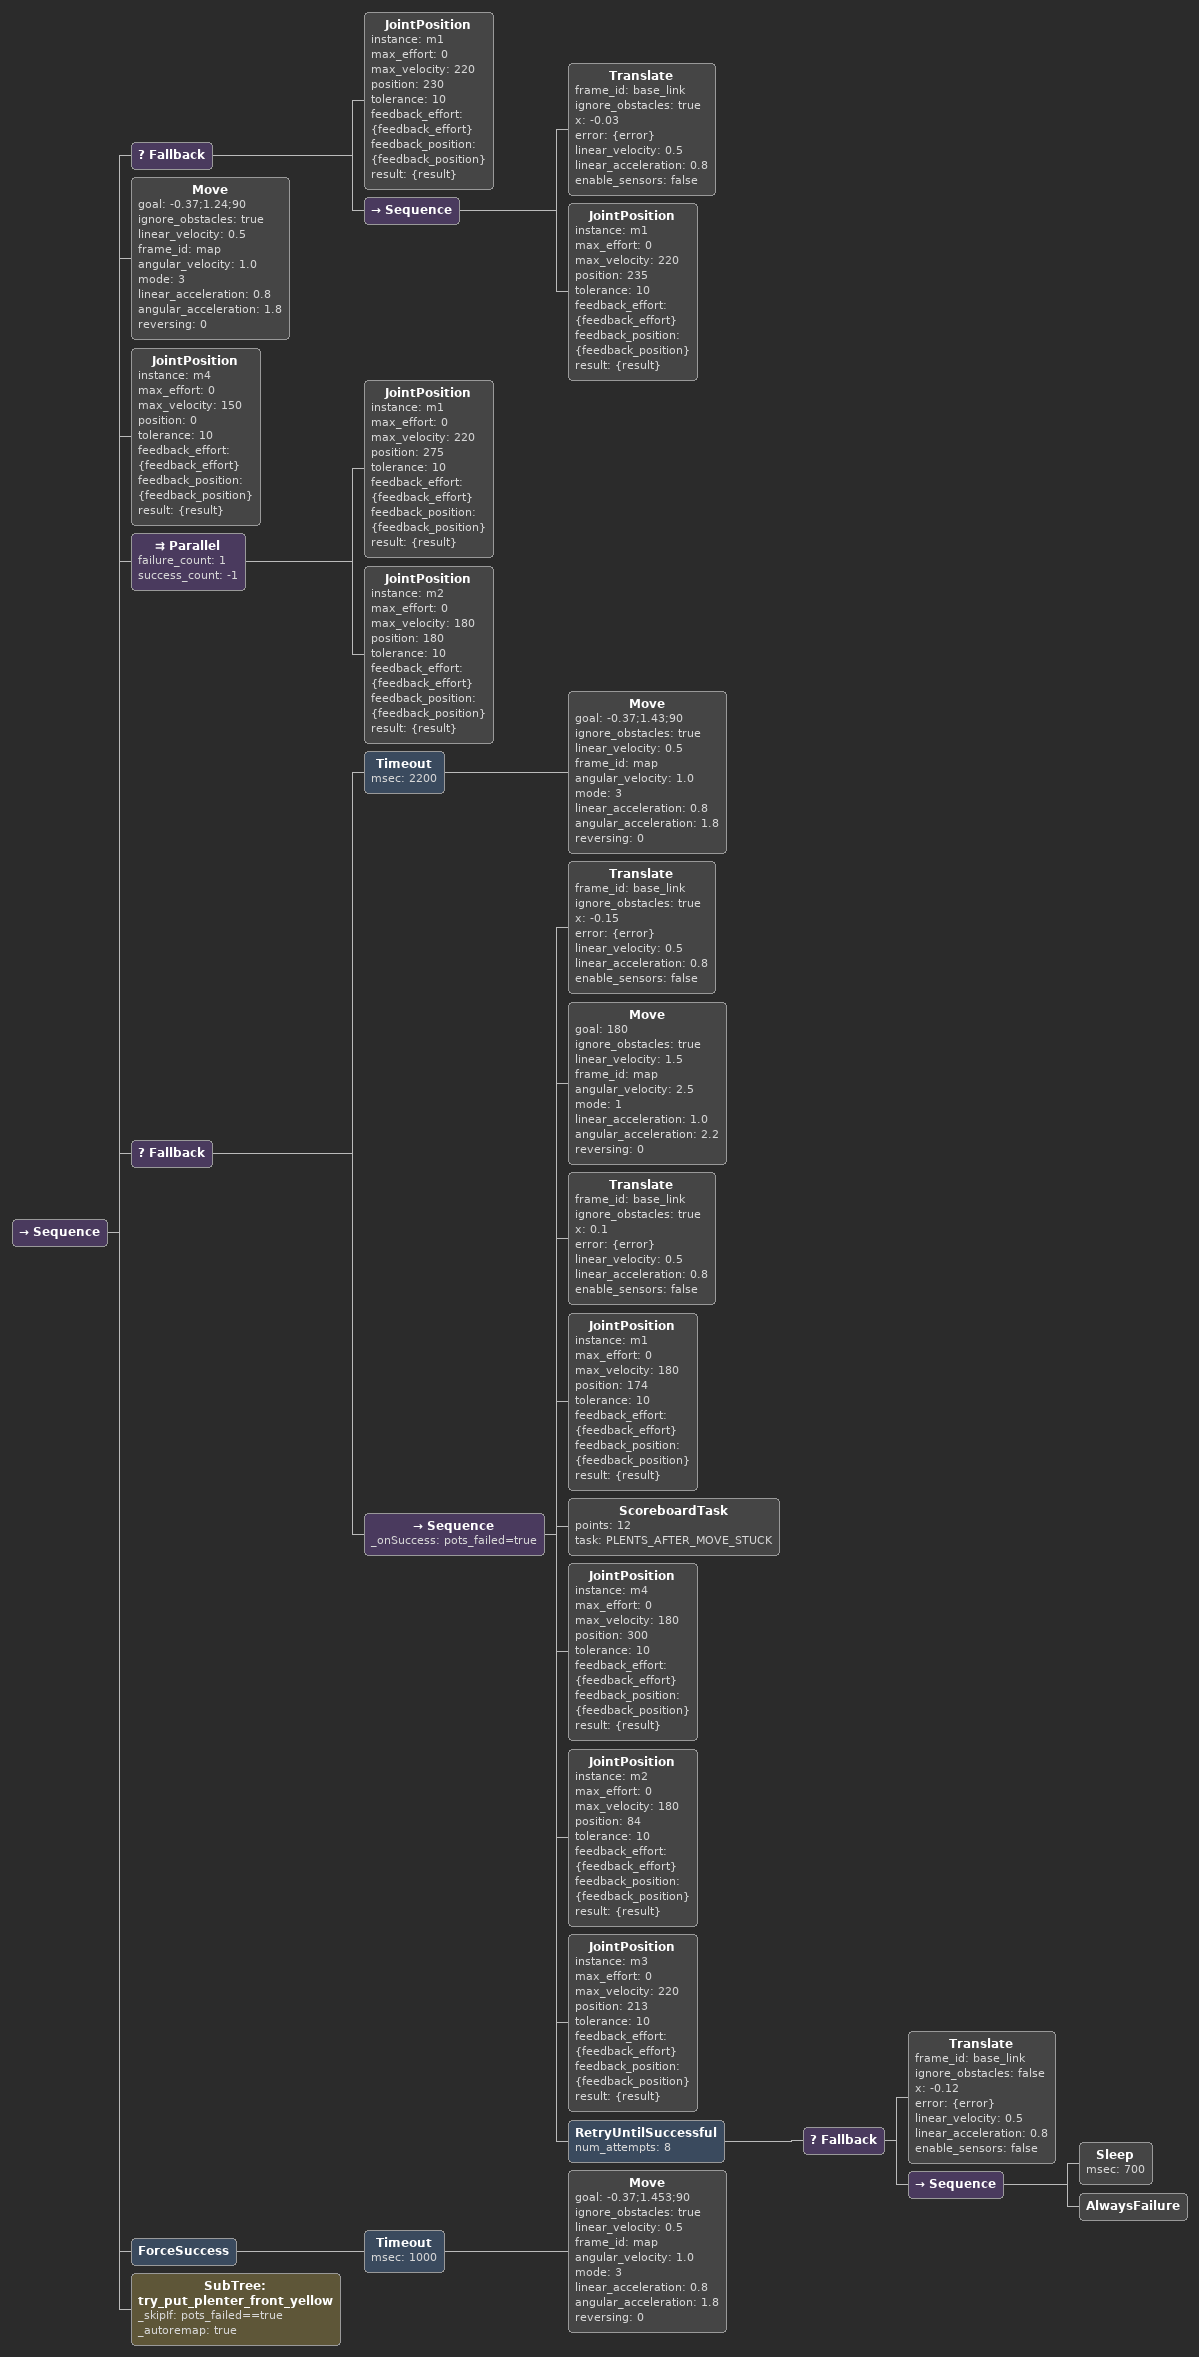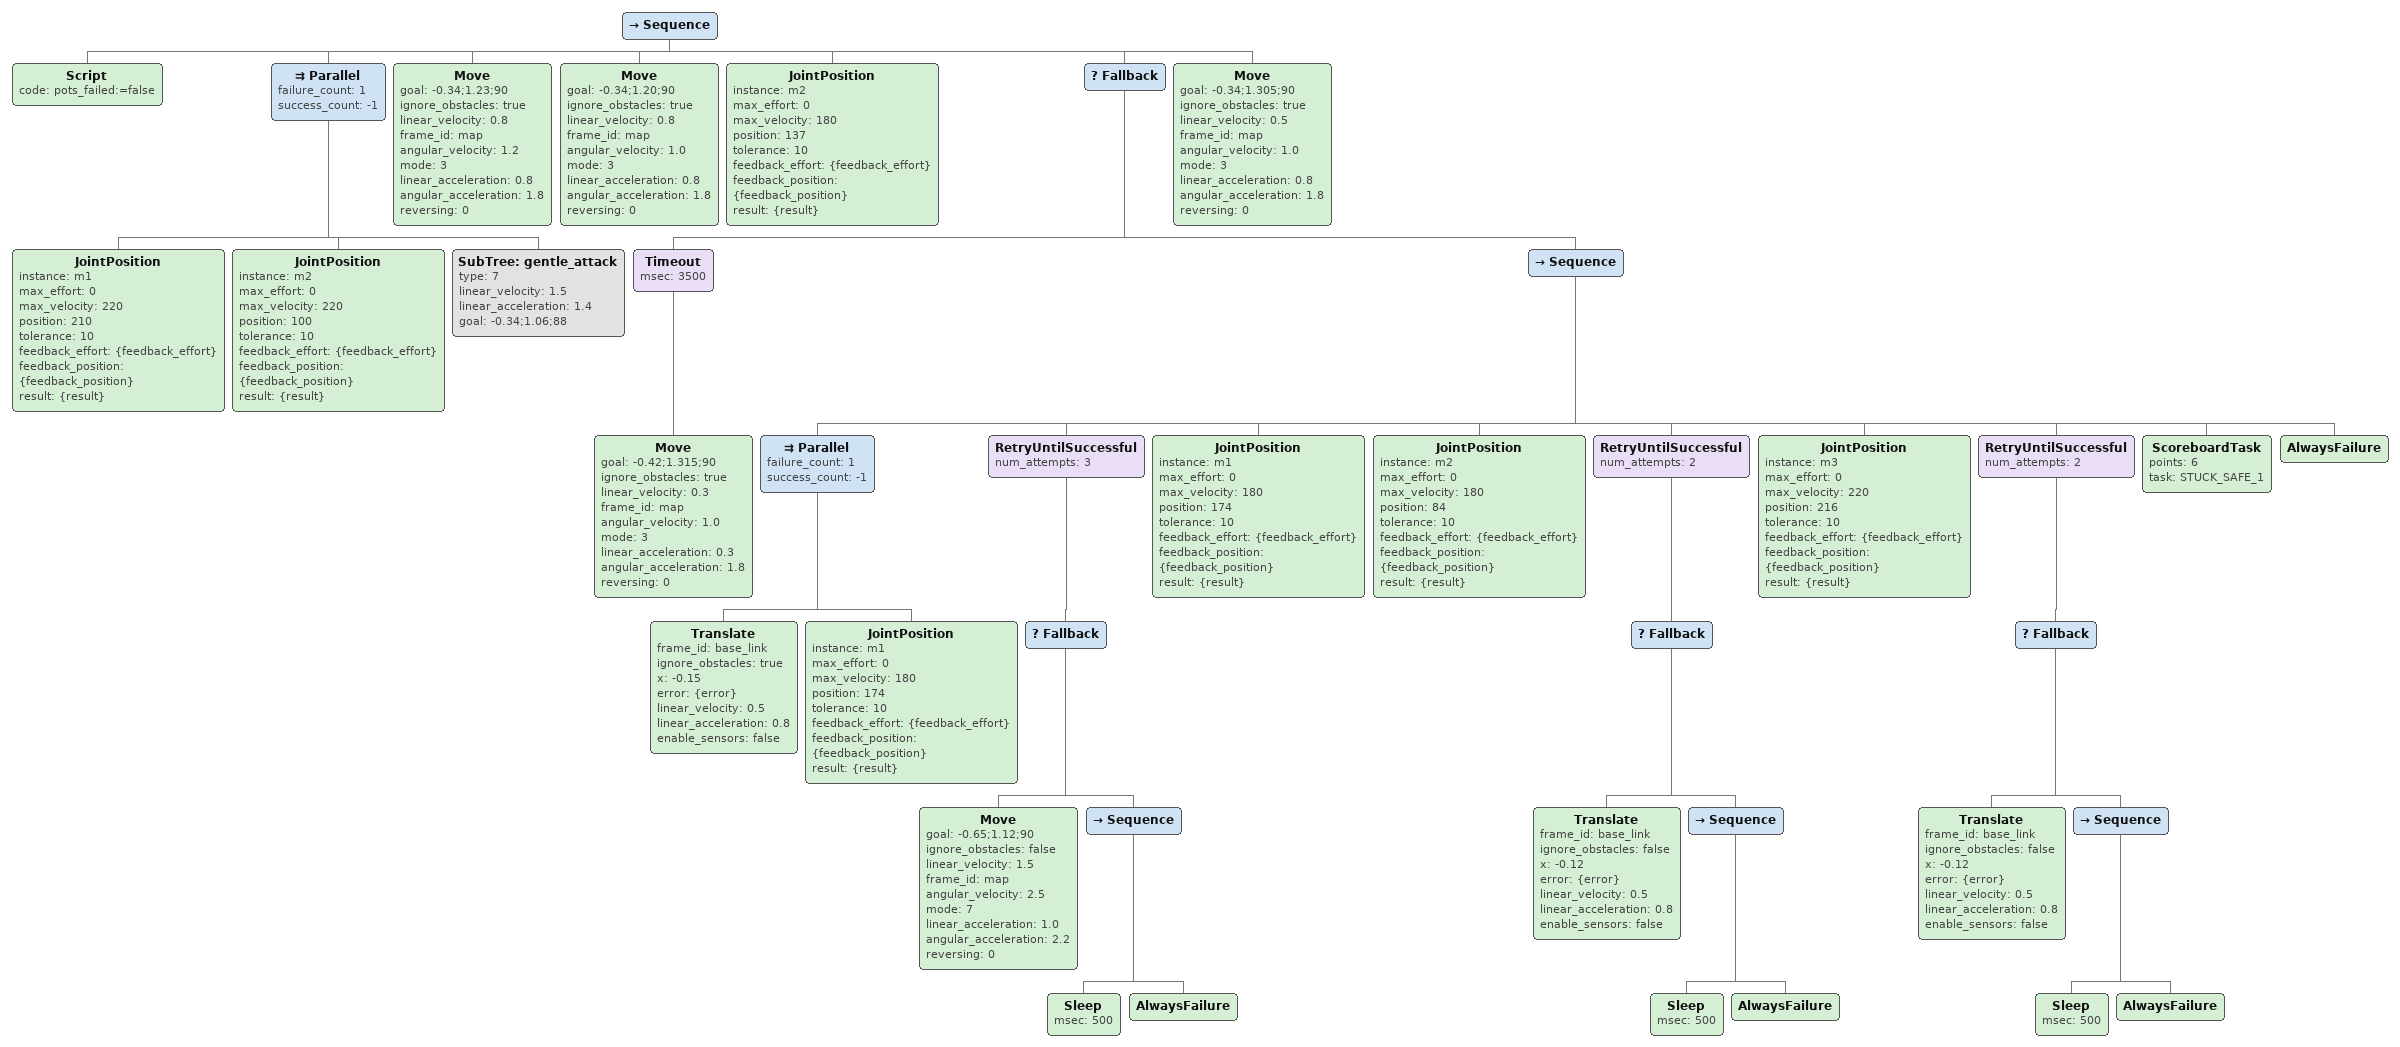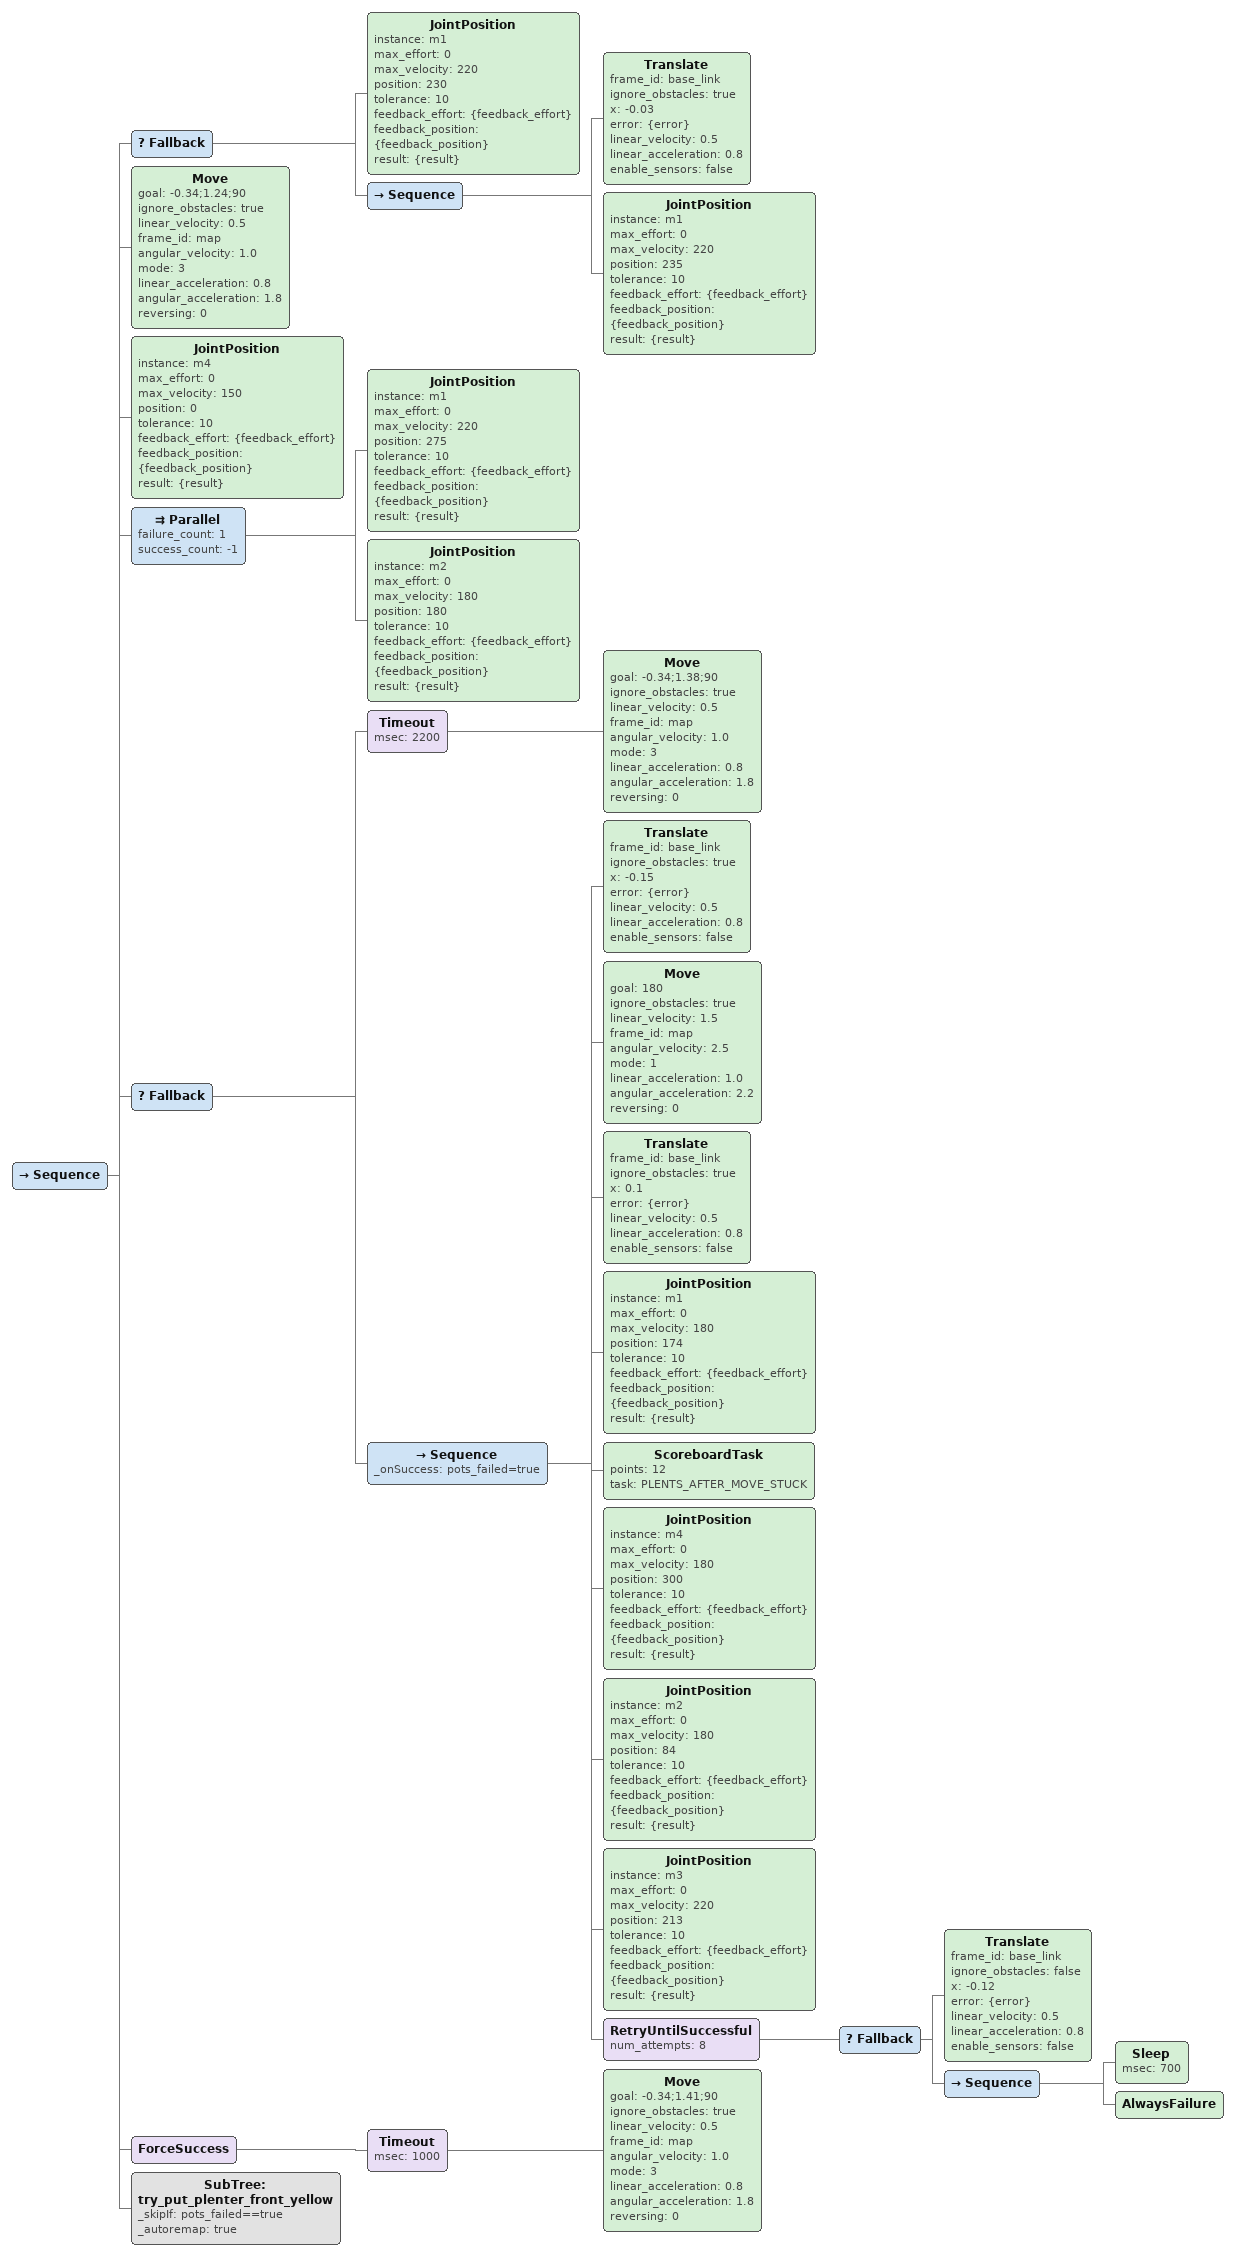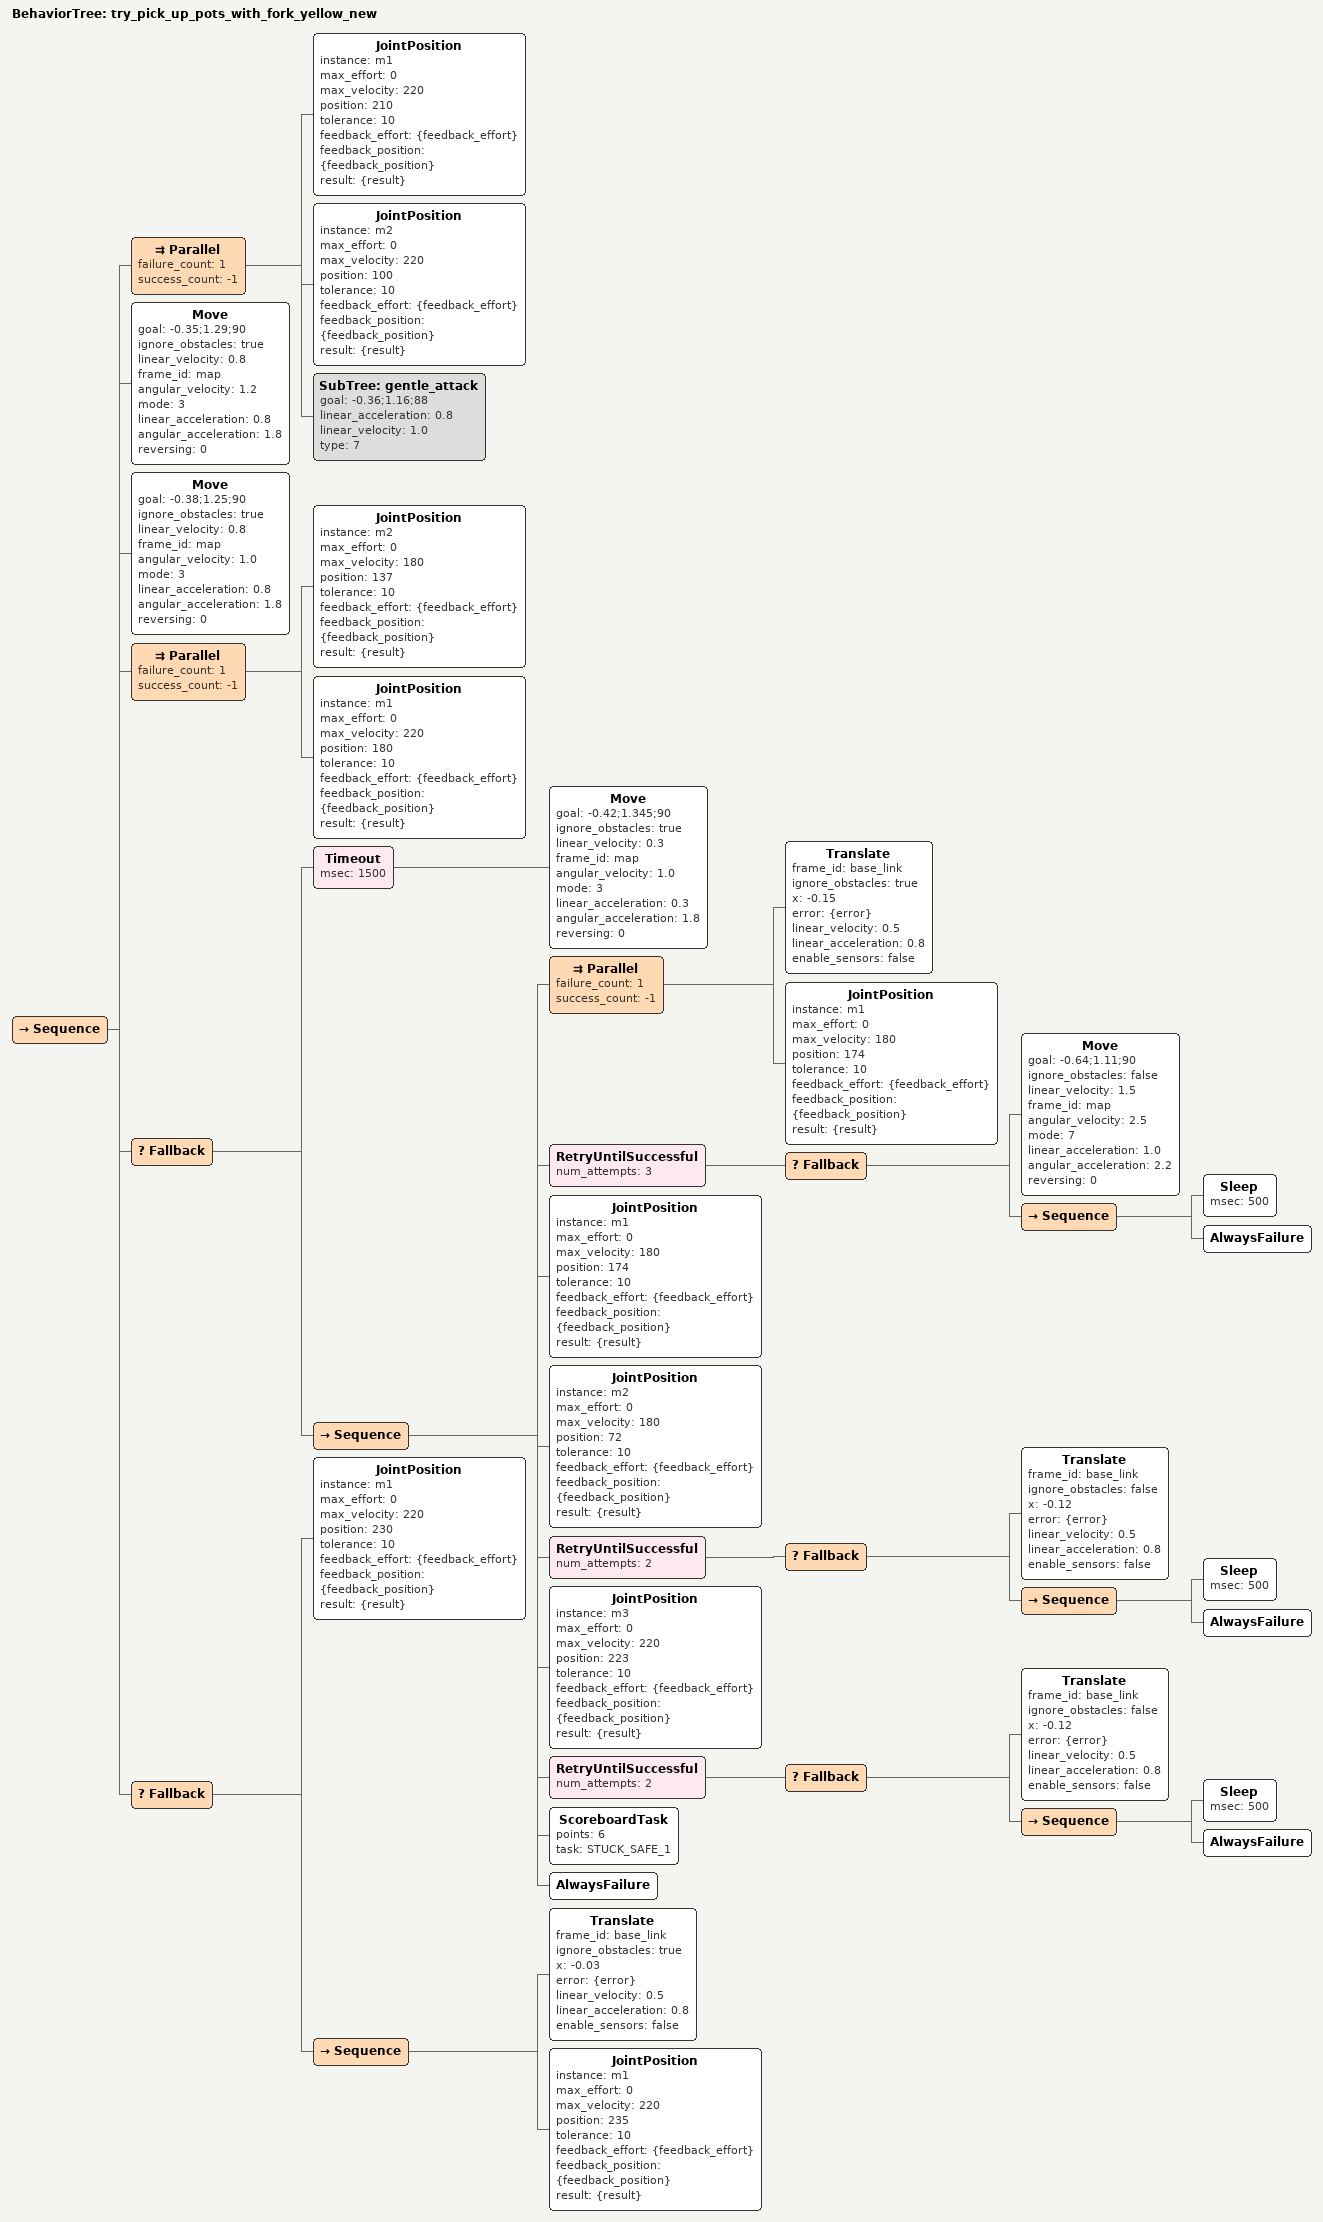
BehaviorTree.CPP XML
<Sequence>
  <Fallback>
    <JointPosition instance="m1" max_effort="0" max_velocity="220" position="230" tolerance="10" feedback_effort="{feedback_effort}" feedback_position="{feedback_position}" result="{result}"/>
    <Sequence>
      <Translate frame_id="base_link" ignore_obstacles="true" x="-0.03" error="{error}" linear_velocity="0.5" linear_acceleration="0.8" enable_sensors="false"/>
      <JointPosition instance="m1" max_effort="0" max_velocity="220" position="235" tolerance="10" feedback_effort="{feedback_effort}" feedback_position="{feedback_position}" result="{result}"/>
    </Sequence>
  </Fallback>
  <Move goal="-0.37;1.24;90" ignore_obstacles="true" linear_velocity="0.5" frame_id="map" angular_velocity="1.0" mode="3" linear_acceleration="0.8" angular_acceleration="1.8" reversing="0"/>
  <JointPosition instance="m4" max_effort="0" max_velocity="150" position="0" tolerance="10" feedback_effort="{feedback_effort}" feedback_position="{feedback_position}" result="{result}"/>
  <Parallel failure_count="1" success_count="-1">
    <JointPosition instance="m1" max_effort="0" max_velocity="220" position="275" tolerance="10" feedback_effort="{feedback_effort}" feedback_position="{feedback_position}" result="{result}"/>
    <JointPosition instance="m2" max_effort="0" max_velocity="180" position="180" tolerance="10" feedback_effort="{feedback_effort}" feedback_position="{feedback_position}" result="{result}"/>
  </Parallel>
  <Fallback>
    <Timeout msec="2200">
      <Move goal="-0.37;1.43;90" ignore_obstacles="true" linear_velocity="0.5" frame_id="map" angular_velocity="1.0" mode="3" linear_acceleration="0.8" angular_acceleration="1.8" reversing="0"/>
    </Timeout>
    <Sequence _onSuccess="pots_failed=true">
      <Translate frame_id="base_link" ignore_obstacles="true" x="-0.15" error="{error}" linear_velocity="0.5" linear_acceleration="0.8" enable_sensors="false"/>
      <Move goal="180" ignore_obstacles="true" linear_velocity="1.5" frame_id="map" angular_velocity="2.5" mode="1" linear_acceleration="1.0" angular_acceleration="2.2" reversing="0"/>
      <Translate frame_id="base_link" ignore_obstacles="true" x="0.1" error="{error}" linear_velocity="0.5" linear_acceleration="0.8" enable_sensors="false"/>
      <JointPosition instance="m1" max_effort="0" max_velocity="180" position="174" tolerance="10" feedback_effort="{feedback_effort}" feedback_position="{feedback_position}" result="{result}"/>
      <ScoreboardTask points="12" task="PLENTS_AFTER_MOVE_STUCK"/>
      <JointPosition instance="m4" max_effort="0" max_velocity="180" position="300" tolerance="10" feedback_effort="{feedback_effort}" feedback_position="{feedback_position}" result="{result}"/>
      <JointPosition instance="m2" max_effort="0" max_velocity="180" position="84" tolerance="10" feedback_effort="{feedback_effort}" feedback_position="{feedback_position}" result="{result}"/>
      <JointPosition instance="m3" max_effort="0" max_velocity="220" position="213" tolerance="10" feedback_effort="{feedback_effort}" feedback_position="{feedback_position}" result="{result}"/>
      <RetryUntilSuccessful num_attempts="8">
        <Fallback>
          <Translate frame_id="base_link" ignore_obstacles="false" x="-0.12" error="{error}" linear_velocity="0.5" linear_acceleration="0.8" enable_sensors="false"/>
          <Sequence>
            <Sleep msec="700"/>
            <AlwaysFailure/>
          </Sequence>
        </Fallback>
      </RetryUntilSuccessful>
    </Sequence>
  </Fallback>
  <ForceSuccess>
    <Timeout msec="1000">
      <Move goal="-0.37;1.453;90" ignore_obstacles="true" linear_velocity="0.5" frame_id="map" angular_velocity="1.0" mode="3" linear_acceleration="0.8" angular_acceleration="1.8" reversing="0"/>
    </Timeout>
  </ForceSuccess>
  <SubTree ID="try_put_plenter_front_yellow" _skipIf="pots_failed==true" _autoremap="true"/>
</Sequence>

<Sequence>
  <Script code="pots_failed:=false"/>
  <Parallel failure_count="1" success_count="-1">
    <JointPosition instance="m1" max_effort="0" max_velocity="220" position="210" tolerance="10" feedback_effort="{feedback_effort}" feedback_position="{feedback_position}" result="{result}"/>
    <JointPosition instance="m2" max_effort="0" max_velocity="220" position="100" tolerance="10" feedback_effort="{feedback_effort}" feedback_position="{feedback_position}" result="{result}"/>
    <SubTree ID="gentle_attack" type="7" linear_velocity="1.5" linear_acceleration="1.4" goal="-0.34;1.06;88"/>
  </Parallel>
  <Move goal="-0.34;1.23;90" ignore_obstacles="true" linear_velocity="0.8" frame_id="map" angular_velocity="1.2" mode="3" linear_acceleration="0.8" angular_acceleration="1.8" reversing="0"/>
  <Move goal="-0.34;1.20;90" ignore_obstacles="true" linear_velocity="0.8" frame_id="map" angular_velocity="1.0" mode="3" linear_acceleration="0.8" angular_acceleration="1.8" reversing="0"/>
  <JointPosition instance="m2" max_effort="0" max_velocity="180" position="137" tolerance="10" feedback_effort="{feedback_effort}" feedback_position="{feedback_position}" result="{result}"/>
  <Fallback>
    <Timeout msec="3500">
      <Move goal="-0.42;1.315;90" ignore_obstacles="true" linear_velocity="0.3" frame_id="map" angular_velocity="1.0" mode="3" linear_acceleration="0.3" angular_acceleration="1.8" reversing="0"/>
    </Timeout>
    <Sequence>
      <Parallel failure_count="1" success_count="-1">
        <Translate frame_id="base_link" ignore_obstacles="true" x="-0.15" error="{error}" linear_velocity="0.5" linear_acceleration="0.8" enable_sensors="false"/>
        <JointPosition instance="m1" max_effort="0" max_velocity="180" position="174" tolerance="10" feedback_effort="{feedback_effort}" feedback_position="{feedback_position}" result="{result}"/>
      </Parallel>
      <RetryUntilSuccessful num_attempts="3">
        <Fallback>
          <Move goal="-0.65;1.12;90" ignore_obstacles="false" linear_velocity="1.5" frame_id="map" angular_velocity="2.5" mode="7" linear_acceleration="1.0" angular_acceleration="2.2" reversing="0"/>
          <Sequence>
            <Sleep msec="500"/>
            <AlwaysFailure/>
          </Sequence>
        </Fallback>
      </RetryUntilSuccessful>
      <JointPosition instance="m1" max_effort="0" max_velocity="180" position="174" tolerance="10" feedback_effort="{feedback_effort}" feedback_position="{feedback_position}" result="{result}"/>
      <JointPosition instance="m2" max_effort="0" max_velocity="180" position="84" tolerance="10" feedback_effort="{feedback_effort}" feedback_position="{feedback_position}" result="{result}"/>
      <RetryUntilSuccessful num_attempts="2">
        <Fallback>
          <Translate frame_id="base_link" ignore_obstacles="false" x="-0.12" error="{error}" linear_velocity="0.5" linear_acceleration="0.8" enable_sensors="false"/>
          <Sequence>
            <Sleep msec="500"/>
            <AlwaysFailure/>
          </Sequence>
        </Fallback>
      </RetryUntilSuccessful>
      <JointPosition instance="m3" max_effort="0" max_velocity="220" position="216" tolerance="10" feedback_effort="{feedback_effort}" feedback_position="{feedback_position}" result="{result}"/>
      <RetryUntilSuccessful num_attempts="2">
        <Fallback>
          <Translate frame_id="base_link" ignore_obstacles="false" x="-0.12" error="{error}" linear_velocity="0.5" linear_acceleration="0.8" enable_sensors="false"/>
          <Sequence>
            <Sleep msec="500"/>
            <AlwaysFailure/>
          </Sequence>
        </Fallback>
      </RetryUntilSuccessful>
      <ScoreboardTask points="6" task="STUCK_SAFE_1"/>
      <AlwaysFailure/>
    </Sequence>
  </Fallback>
  <Move goal="-0.34;1.305;90" ignore_obstacles="true" linear_velocity="0.5" frame_id="map" angular_velocity="1.0" mode="3" linear_acceleration="0.8" angular_acceleration="1.8" reversing="0"/>
</Sequence>

<Sequence>
  <Fallback>
    <JointPosition instance="m1" max_effort="0" max_velocity="220" position="230" tolerance="10" feedback_effort="{feedback_effort}" feedback_position="{feedback_position}" result="{result}"/>
    <Sequence>
      <Translate frame_id="base_link" ignore_obstacles="true" x="-0.03" error="{error}" linear_velocity="0.5" linear_acceleration="0.8" enable_sensors="false"/>
      <JointPosition instance="m1" max_effort="0" max_velocity="220" position="235" tolerance="10" feedback_effort="{feedback_effort}" feedback_position="{feedback_position}" result="{result}"/>
    </Sequence>
  </Fallback>
  <Move goal="-0.34;1.24;90" ignore_obstacles="true" linear_velocity="0.5" frame_id="map" angular_velocity="1.0" mode="3" linear_acceleration="0.8" angular_acceleration="1.8" reversing="0"/>
  <JointPosition instance="m4" max_effort="0" max_velocity="150" position="0" tolerance="10" feedback_effort="{feedback_effort}" feedback_position="{feedback_position}" result="{result}"/>
  <Parallel failure_count="1" success_count="-1">
    <JointPosition instance="m1" max_effort="0" max_velocity="220" position="275" tolerance="10" feedback_effort="{feedback_effort}" feedback_position="{feedback_position}" result="{result}"/>
    <JointPosition instance="m2" max_effort="0" max_velocity="180" position="180" tolerance="10" feedback_effort="{feedback_effort}" feedback_position="{feedback_position}" result="{result}"/>
  </Parallel>
  <Fallback>
    <Timeout msec="2200">
      <Move goal="-0.34;1.38;90" ignore_obstacles="true" linear_velocity="0.5" frame_id="map" angular_velocity="1.0" mode="3" linear_acceleration="0.8" angular_acceleration="1.8" reversing="0"/>
    </Timeout>
    <Sequence _onSuccess="pots_failed=true">
      <Translate frame_id="base_link" ignore_obstacles="true" x="-0.15" error="{error}" linear_velocity="0.5" linear_acceleration="0.8" enable_sensors="false"/>
      <Move goal="180" ignore_obstacles="true" linear_velocity="1.5" frame_id="map" angular_velocity="2.5" mode="1" linear_acceleration="1.0" angular_acceleration="2.2" reversing="0"/>
      <Translate frame_id="base_link" ignore_obstacles="true" x="0.1" error="{error}" linear_velocity="0.5" linear_acceleration="0.8" enable_sensors="false"/>
      <JointPosition instance="m1" max_effort="0" max_velocity="180" position="174" tolerance="10" feedback_effort="{feedback_effort}" feedback_position="{feedback_position}" result="{result}"/>
      <ScoreboardTask points="12" task="PLENTS_AFTER_MOVE_STUCK"/>
      <JointPosition instance="m4" max_effort="0" max_velocity="180" position="300" tolerance="10" feedback_effort="{feedback_effort}" feedback_position="{feedback_position}" result="{result}"/>
      <JointPosition instance="m2" max_effort="0" max_velocity="180" position="84" tolerance="10" feedback_effort="{feedback_effort}" feedback_position="{feedback_position}" result="{result}"/>
      <JointPosition instance="m3" max_effort="0" max_velocity="220" position="213" tolerance="10" feedback_effort="{feedback_effort}" feedback_position="{feedback_position}" result="{result}"/>
      <RetryUntilSuccessful num_attempts="8">
        <Fallback>
          <Translate frame_id="base_link" ignore_obstacles="false" x="-0.12" error="{error}" linear_velocity="0.5" linear_acceleration="0.8" enable_sensors="false"/>
          <Sequence>
            <Sleep msec="700"/>
            <AlwaysFailure/>
          </Sequence>
        </Fallback>
      </RetryUntilSuccessful>
    </Sequence>
  </Fallback>
  <ForceSuccess>
    <Timeout msec="1000">
      <Move goal="-0.34;1.41;90" ignore_obstacles="true" linear_velocity="0.5" frame_id="map" angular_velocity="1.0" mode="3" linear_acceleration="0.8" angular_acceleration="1.8" reversing="0"/>
    </Timeout>
  </ForceSuccess>
  <SubTree ID="try_put_plenter_front_yellow" _skipIf="pots_failed==true" _autoremap="true"/>
</Sequence>

<BehaviorTree ID="try_pick_up_pots_with_fork_yellow_new">
  <Sequence>
    <Parallel failure_count="1" success_count="-1">
      <JointPosition instance="m1" max_effort="0" max_velocity="220" position="210" tolerance="10" feedback_effort="{feedback_effort}" feedback_position="{feedback_position}" result="{result}"/>
      <JointPosition instance="m2" max_effort="0" max_velocity="220" position="100" tolerance="10" feedback_effort="{feedback_effort}" feedback_position="{feedback_position}" result="{result}"/>
      <SubTree ID="gentle_attack" goal="-0.36;1.16;88" linear_acceleration="0.8" linear_velocity="1.0" type="7"/>
    </Parallel>
    <Move goal="-0.35;1.29;90" ignore_obstacles="true" linear_velocity="0.8" frame_id="map" angular_velocity="1.2" mode="3" linear_acceleration="0.8" angular_acceleration="1.8" reversing="0"/>
    <Move goal="-0.38;1.25;90" ignore_obstacles="true" linear_velocity="0.8" frame_id="map" angular_velocity="1.0" mode="3" linear_acceleration="0.8" angular_acceleration="1.8" reversing="0"/>
    <Parallel failure_count="1" success_count="-1">
      <JointPosition instance="m2" max_effort="0" max_velocity="180" position="137" tolerance="10" feedback_effort="{feedback_effort}" feedback_position="{feedback_position}" result="{result}"/>
      <JointPosition instance="m1" max_effort="0" max_velocity="220" position="180" tolerance="10" feedback_effort="{feedback_effort}" feedback_position="{feedback_position}" result="{result}"/>
    </Parallel>
    <Fallback>
      <Timeout msec="1500">
        <Move goal="-0.42;1.345;90" ignore_obstacles="true" linear_velocity="0.3" frame_id="map" angular_velocity="1.0" mode="3" linear_acceleration="0.3" angular_acceleration="1.8" reversing="0"/>
      </Timeout>
      <Sequence>
        <Parallel failure_count="1" success_count="-1">
          <Translate frame_id="base_link" ignore_obstacles="true" x="-0.15" error="{error}" linear_velocity="0.5" linear_acceleration="0.8" enable_sensors="false"/>
          <JointPosition instance="m1" max_effort="0" max_velocity="180" position="174" tolerance="10" feedback_effort="{feedback_effort}" feedback_position="{feedback_position}" result="{result}"/>
        </Parallel>
        <RetryUntilSuccessful num_attempts="3">
          <Fallback>
            <Move goal="-0.64;1.11;90" ignore_obstacles="false" linear_velocity="1.5" frame_id="map" angular_velocity="2.5" mode="7" linear_acceleration="1.0" angular_acceleration="2.2" reversing="0"/>
            <Sequence>
              <Sleep msec="500"/>
              <AlwaysFailure/>
            </Sequence>
          </Fallback>
        </RetryUntilSuccessful>
        <JointPosition instance="m1" max_effort="0" max_velocity="180" position="174" tolerance="10" feedback_effort="{feedback_effort}" feedback_position="{feedback_position}" result="{result}"/>
        <JointPosition instance="m2" max_effort="0" max_velocity="180" position="72" tolerance="10" feedback_effort="{feedback_effort}" feedback_position="{feedback_position}" result="{result}"/>
        <RetryUntilSuccessful num_attempts="2">
          <Fallback>
            <Translate frame_id="base_link" ignore_obstacles="false" x="-0.12" error="{error}" linear_velocity="0.5" linear_acceleration="0.8" enable_sensors="false"/>
            <Sequence>
              <Sleep msec="500"/>
              <AlwaysFailure/>
            </Sequence>
          </Fallback>
        </RetryUntilSuccessful>
        <JointPosition instance="m3" max_effort="0" max_velocity="220" position="223" tolerance="10" feedback_effort="{feedback_effort}" feedback_position="{feedback_position}" result="{result}"/>
        <RetryUntilSuccessful num_attempts="2">
          <Fallback>
            <Translate frame_id="base_link" ignore_obstacles="false" x="-0.12" error="{error}" linear_velocity="0.5" linear_acceleration="0.8" enable_sensors="false"/>
            <Sequence>
              <Sleep msec="500"/>
              <AlwaysFailure/>
            </Sequence>
          </Fallback>
        </RetryUntilSuccessful>
        <ScoreboardTask points="6" task="STUCK_SAFE_1"/>
        <AlwaysFailure/>
      </Sequence>
    </Fallback>
    <Fallback>
      <JointPosition instance="m1" max_effort="0" max_velocity="220" position="230" tolerance="10" feedback_effort="{feedback_effort}" feedback_position="{feedback_position}" result="{result}"/>
      <Sequence>
        <Translate frame_id="base_link" ignore_obstacles="true" x="-0.03" error="{error}" linear_velocity="0.5" linear_acceleration="0.8" enable_sensors="false"/>
        <JointPosition instance="m1" max_effort="0" max_velocity="220" position="235" tolerance="10" feedback_effort="{feedback_effort}" feedback_position="{feedback_position}" result="{result}"/>
      </Sequence>
    </Fallback>
  </Sequence>
</BehaviorTree>
